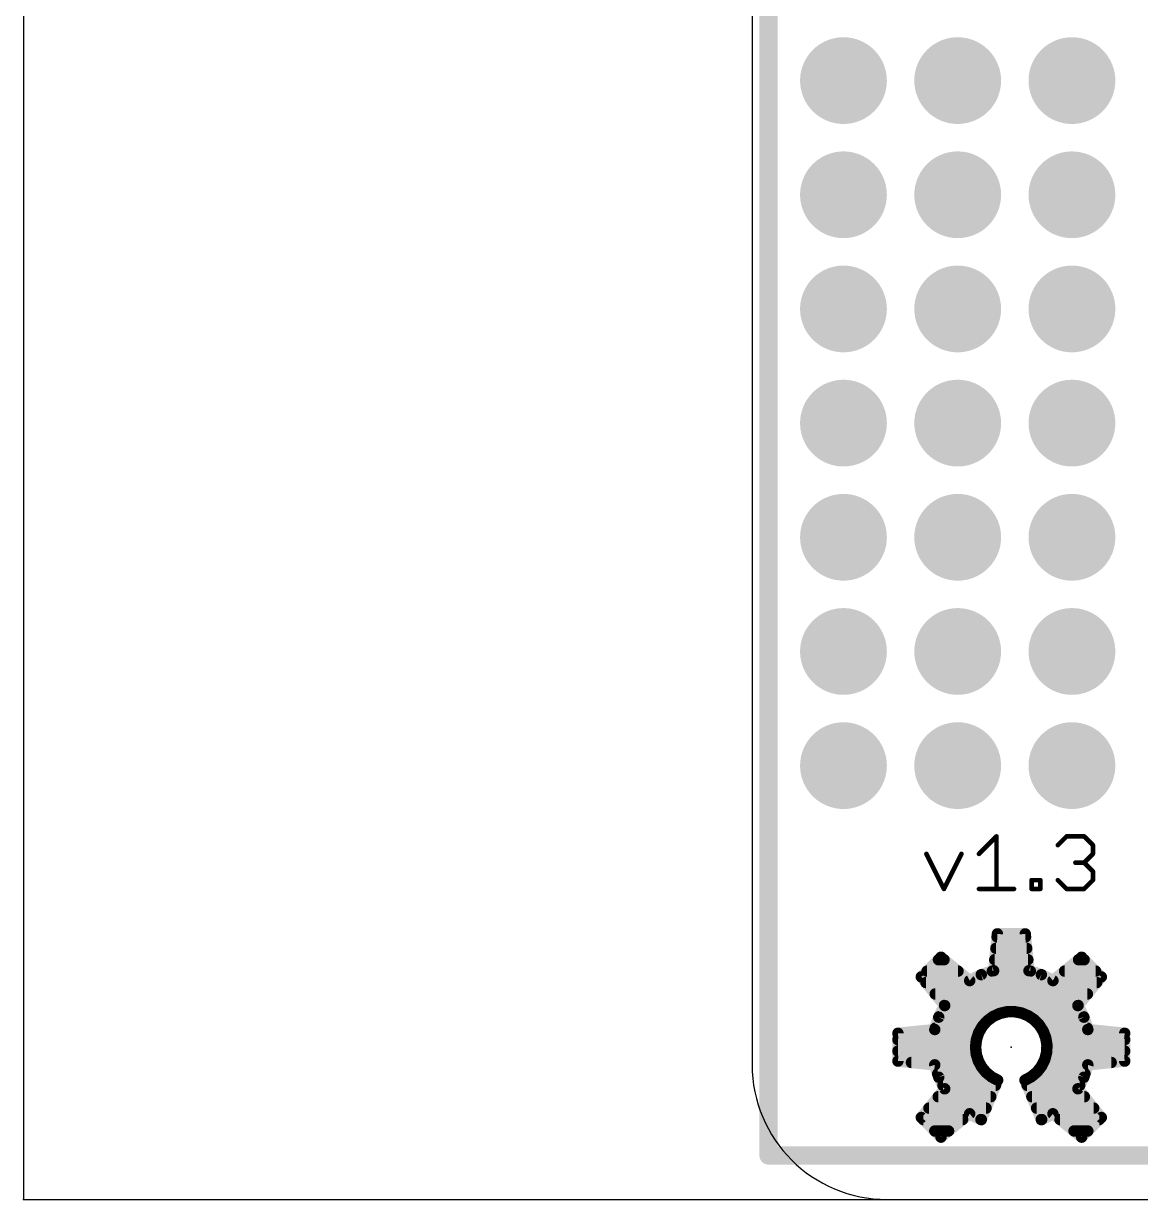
# Model space of a CAD drawing. Extents: x -16 to 117, y 0 to 53.
# Drawn here: x -16.2 to 8.64, y 0 to 26.16 of the extents above; entities that cross this region are included whole.
import ezdxf

# ---------------------------------------------------------------- set-up
doc = ezdxf.new("R2010")
doc.units = 0
for name, color, linetype in [('1', 12, 'CONTINUOUS'), ('16', 132, 'CONTINUOUS'), ('18', 110, 'CONTINUOUS'), ('20', 53, 'CONTINUOUS'), ('21', 53, 'CONTINUOUS'), ('23', 53, 'CONTINUOUS'), ('51', 253, 'CONTINUOUS')]:
    doc.layers.add(name, color=color, linetype=linetype)

# ---------------------------------------------------------------- blocks, each defined once
blk = doc.blocks.new('ROUNDV')
at = {"const_width": 0.5}
blk.add_lwpolyline([(0, -0.25, 1), (0, 0.25, 1), (0, -0.25)], format="xyb", dxfattribs=at)

msp = doc.modelspace()

# ---------------------------------------------------------------- linework, layer by layer
at = {"layer": '1', "const_width": 0.254}
for points in [[(5.4545, 5.9091), (5.3712, 5.0895)], [(6.0735, 5.9091), (5.4545, 5.9091)], [(6.1568, 5.0895), (6.0735, 5.9091)], [(5.4477, 5.842), (6.0803, 5.842)], [(4.2002, 5.3895), (3.7625, 4.9518)], [(4.8386, 4.8689), (4.2002, 5.3895)], [(5.4219, 5.588), (6.1061, 5.588)], [(7.3278, 5.3895), (6.6894, 4.8689)], [(7.7655, 4.9518), (7.3278, 5.3895)], [(4.1447, 5.334), (4.2683, 5.334)], [(5.3961, 5.334), (6.132, 5.334)], [(7.2597, 5.334), (7.3833, 5.334)], [(3.7625, 4.9518), (4.2831, 4.3134)], [(3.8907, 5.08), (4.5797, 5.08)], [(5.0957, 5.0013), (4.8386, 4.8689)], [(5.3712, 5.0895), (5.0957, 5.0013)], [(5.3415, 5.08), (6.1865, 5.08)], [(6.4323, 5.0013), (6.1568, 5.0895)], [(6.6894, 4.8689), (6.4323, 5.0013)], [(6.9483, 5.08), (7.6373, 5.08)], [(7.2449, 4.3134), (7.7655, 4.9518)], [(3.8651, 4.826), (7.6629, 4.826)], [(4.0722, 4.572), (7.4558, 4.572)], [(4.2831, 4.3134), (4.1507, 4.0563)], [(4.1547, 4.064), (5.3493, 4.064)], [(4.2793, 4.318), (7.2487, 4.318)], [(5.2241, 3.9698), (5.3543, 4.0678)], [(5.3543, 4.0678), (5.5018, 4.1371)], [(5.5018, 4.1371), (5.6604, 4.1749)], [(5.6604, 4.1749), (5.8233, 4.1794)], [(5.8233, 4.1794), (5.9837, 4.1506)], [(5.9837, 4.1506), (6.1349, 4.0897)], [(6.1349, 4.0897), (6.2704, 3.9991)], [(6.1733, 4.064), (7.3734, 4.064)], [(7.3773, 4.0563), (7.2449, 4.3134)], [(4.1507, 4.0563), (4.0625, 3.7808)], [(4.0718, 3.81), (5.0956, 3.81)], [(5.0365, 3.7054), (5.1166, 3.8473)], [(5.1166, 3.8473), (5.2241, 3.9698)], [(6.2704, 3.9991), (6.3845, 3.8828)], [(6.3845, 3.8828), (6.4725, 3.7456)], [(6.4312, 3.81), (7.4562, 3.81)], [(7.4655, 3.7808), (7.3773, 4.0563)], [(4.0625, 3.7808), (3.2429, 3.6975)], [(3.2429, 3.6975), (3.2429, 3.0785)], [(3.2429, 3.556), (4.9888, 3.556)], [(4.9702, 3.388), (4.987, 3.5501)], [(4.987, 3.5501), (5.0365, 3.7054)], [(6.4725, 3.7456), (6.5307, 3.5934)], [(6.5307, 3.5934), (6.5565, 3.4324)], [(6.5367, 3.556), (8.2851, 3.556)], [(8.2851, 3.6975), (7.4655, 3.7808)], [(8.2851, 3.0785), (8.2851, 3.6975)], [(3.2429, 3.302), (4.9787, 3.302)], [(4.9854, 3.2331), (4.9702, 3.388)], [(6.5565, 3.4324), (6.5489, 3.2696)], [(6.5504, 3.302), (8.2851, 3.302)], [(3.2429, 3.0785), (4.0625, 2.9952)], [(3.543, 3.048), (5.0499, 3.048)], [(5.0306, 3.0842), (4.9854, 3.2331)], [(5.1039, 2.947), (5.0306, 3.0842)], [(6.5082, 3.1118), (6.4361, 2.9657)], [(6.4767, 3.048), (7.985, 3.048)], [(6.5489, 3.2696), (6.5082, 3.1118)], [(7.4655, 2.9952), (8.2851, 3.0785)], [(4.0625, 2.9952), (4.1507, 2.7197)], [(4.1269, 2.794), (5.2425, 2.794)], [(5.2027, 2.8267), (5.1039, 2.947)], [(5.323, 2.728), (5.2027, 2.8267)], [(6.3357, 2.8373), (6.2112, 2.7321)], [(6.2844, 2.794), (7.4011, 2.794)], [(6.4361, 2.9657), (6.3357, 2.8373)], [(7.3773, 2.7197), (7.4655, 2.9952)], [(4.1507, 2.7197), (4.2831, 2.4626)], [(4.2432, 2.54), (5.4127, 2.54)], [(5.0957, 1.7746), (5.4602, 2.6546)], [(5.4602, 2.6546), (5.323, 2.728)], [(6.2112, 2.7321), (6.0678, 2.6546)], [(6.0678, 2.6546), (6.4323, 1.7746)], [(6.1153, 2.54), (7.2848, 2.54)], [(7.2449, 2.4626), (7.3773, 2.7197)], [(4.2831, 2.4626), (3.7625, 1.8242)], [(4.1391, 2.286), (5.3075, 2.286)], [(6.2205, 2.286), (7.3889, 2.286)], [(7.7655, 1.8242), (7.2449, 2.4626)], [(3.932, 2.032), (5.2023, 2.032)], [(6.3257, 2.032), (7.596, 2.032)], [(3.7625, 1.8242), (4.2002, 1.3865)], [(3.8087, 1.778), (4.6803, 1.778)], [(4.2002, 1.3865), (4.8386, 1.9071)], [(4.8386, 1.9071), (5.0957, 1.7746)], [(5.0891, 1.778), (5.0971, 1.778)], [(6.4309, 1.778), (6.4389, 1.778)], [(6.4323, 1.7746), (6.6894, 1.9071)], [(6.6894, 1.9071), (7.3278, 1.3865)], [(6.8477, 1.778), (7.7193, 1.778)], [(7.3278, 1.3865), (7.7655, 1.8242)], [(4.0627, 1.524), (4.3688, 1.524)], [(7.1592, 1.524), (7.4653, 1.524)]]:
    msp.add_lwpolyline(points, dxfattribs=at)
at = {"layer": '1', "const_width": 0.127}
for points in [[(5.4545, 5.9726, 1), (5.4545, 5.8456)], [(5.5177, 5.9027, 1), (5.3913, 5.9155)], [(6.1367, 5.9155, 1), (6.0103, 5.9027)], [(6.0735, 5.8456, 1), (6.0735, 5.9726)], [(5.4477, 5.9055, 1), (5.4477, 5.7785)], [(6.0803, 5.7785, 1), (6.0803, 5.9055)], [(4.2403, 5.4387, 1), (4.1601, 5.3403)], [(4.2451, 5.3446, 1), (4.1553, 5.4344)], [(5.4219, 5.6515, 1), (5.4219, 5.5245)], [(6.1061, 5.5245, 1), (6.1061, 5.6515)], [(7.3727, 5.4344, 1), (7.2829, 5.3446)], [(7.3679, 5.3403, 1), (7.2877, 5.4387)], [(4.1447, 5.3975, 1), (4.1447, 5.2705)], [(4.2683, 5.2705, 1), (4.2683, 5.3975)], [(5.3961, 5.3975, 1), (5.3961, 5.2705)], [(6.132, 5.2705, 1), (6.132, 5.3975)], [(7.2597, 5.3975, 1), (7.2597, 5.2705)], [(7.3833, 5.2705, 1), (7.3833, 5.3975)], [(3.8117, 4.9919, 1), (3.7133, 4.9117)], [(3.7176, 4.9967, 1), (3.8074, 4.9069)], [(3.8907, 5.1435, 1), (3.8907, 5.0165)], [(4.5797, 5.0165, 1), (4.5797, 5.1435)], [(4.8095, 4.9254, 1), (4.8677, 4.8124)], [(4.7985, 4.8197, 1), (4.8787, 4.9181)], [(5.0764, 5.0618, 1), (5.1151, 4.9409)], [(5.1248, 4.9449, 1), (5.0667, 5.0578)], [(5.3415, 5.1435, 1), (5.3415, 5.0165)], [(5.308, 5.0959, 1), (5.4344, 5.0831)], [(5.3906, 5.029, 1), (5.3518, 5.15)], [(6.1762, 5.15, 1), (6.1374, 5.029)], [(6.0936, 5.0831, 1), (6.22, 5.0959)], [(6.1865, 5.0165, 1), (6.1865, 5.1435)], [(6.4613, 5.0578, 1), (6.4032, 4.9449)], [(6.4129, 4.9409, 1), (6.4516, 5.0618)], [(6.6493, 4.9181, 1), (6.7295, 4.8197)], [(6.6603, 4.8124, 1), (6.7185, 4.9254)], [(6.9483, 5.1435, 1), (6.9483, 5.0165)], [(7.6373, 5.0165, 1), (7.6373, 5.1435)], [(7.8147, 4.9117, 1), (7.7163, 4.9919)], [(7.7206, 4.9069, 1), (7.8104, 4.9967)], [(3.8651, 4.8895, 1), (3.8651, 4.7625)], [(7.6629, 4.7625, 1), (7.6629, 4.8895)], [(4.0722, 4.6355, 1), (4.0722, 4.5085)], [(7.4558, 4.5085, 1), (7.4558, 4.6355)], [(4.1547, 4.1275, 1), (4.1547, 4.0005)], [(4.2793, 4.3815, 1), (4.2793, 4.2545)], [(4.3396, 4.2843, 1), (4.2266, 4.3425)], [(4.2339, 4.2733, 1), (4.3323, 4.3535)], [(5.3273, 4.1253, 1), (5.3814, 4.0103)], [(5.3925, 4.0171, 1), (5.3162, 4.1185)], [(5.3493, 4.0005, 1), (5.3493, 4.1275)], [(5.4871, 4.1989, 1), (5.5165, 4.0754)], [(5.5288, 4.0797, 1), (5.4748, 4.1946)], [(5.6586, 4.2383, 1), (5.6622, 4.1114)], [(5.6751, 4.1131, 1), (5.6457, 4.2366)], [(5.8345, 4.2419, 1), (5.8121, 4.1169)], [(5.8251, 4.116, 1), (5.8215, 4.2429)], [(6.0075, 4.2095, 1), (5.96, 4.0917)], [(5.9725, 4.0881, 1), (5.9949, 4.2131)], [(6.1701, 4.1425, 1), (6.0996, 4.0369)], [(6.1733, 4.1275, 1), (6.1733, 4.0005)], [(6.1111, 4.0308, 1), (6.1586, 4.1486)], [(7.3014, 4.3425, 1), (7.1884, 4.2843)], [(7.1957, 4.3535, 1), (7.2941, 4.2733)], [(7.2487, 4.2545, 1), (7.2487, 4.3815)], [(7.3734, 4.0005, 1), (7.3734, 4.1275)], [(4.0718, 3.8735, 1), (4.0718, 3.7465)], [(4.0942, 4.0853, 1), (4.2071, 4.0272)], [(4.2111, 4.0369, 1), (4.0902, 4.0756)], [(5.0689, 3.8892, 1), (5.1644, 3.8054)], [(5.1719, 3.816, 1), (5.0614, 3.8785)], [(5.0956, 3.7465, 1), (5.0956, 3.8735)], [(5.1859, 4.0205, 1), (5.2623, 3.9191)], [(5.2719, 3.9279, 1), (5.1764, 4.0117)], [(6.3157, 4.0436, 1), (6.2251, 3.9546)], [(6.2351, 3.9463, 1), (6.3057, 4.0519)], [(6.438, 3.9171, 1), (6.3311, 3.8485)], [(6.3392, 3.8383, 1), (6.4299, 3.9273)], [(6.4312, 3.8735, 1), (6.4312, 3.7465)], [(7.4378, 4.0756, 1), (7.3169, 4.0369)], [(7.3209, 4.0272, 1), (7.4338, 4.0853)], [(7.4562, 3.7465, 1), (7.4562, 3.8735)], [(3.3064, 3.6975, 1), (3.1794, 3.6975)], [(3.2365, 3.7607, 1), (3.2493, 3.6343)], [(3.2429, 3.6195, 1), (3.2429, 3.4925)], [(4.002, 3.8002, 1), (4.123, 3.7614)], [(4.0689, 3.7176, 1), (4.0561, 3.844)], [(5.0501, 3.5436, 1), (4.9238, 3.5566)], [(4.9812, 3.7366, 1), (5.0917, 3.6742)], [(5.097, 3.6861, 1), (4.976, 3.7247)], [(4.9888, 3.4925, 1), (4.9888, 3.6195)], [(6.5319, 3.7683, 1), (6.4132, 3.723)], [(6.4191, 3.7113, 1), (6.526, 3.7799)], [(6.5934, 3.6034, 1), (6.468, 3.5833)], [(6.4713, 3.5707, 1), (6.59, 3.616)], [(6.5367, 3.6195, 1), (6.5367, 3.4925)], [(7.4719, 3.844, 1), (7.4591, 3.7176)], [(7.405, 3.7614, 1), (7.526, 3.8002)], [(8.3486, 3.6975, 1), (8.2216, 3.6975)], [(8.2787, 3.6343, 1), (8.2915, 3.7607)], [(8.2851, 3.4925, 1), (8.2851, 3.6195)], [(3.2429, 3.3655, 1), (3.2429, 3.2385)], [(5.0334, 3.3942, 1), (4.907, 3.3818)], [(4.907, 3.3945, 1), (5.0334, 3.3815)], [(4.9265, 3.5694, 1), (5.0475, 3.5308)], [(4.9787, 3.2385, 1), (4.9787, 3.3655)], [(6.5504, 3.3655, 1), (6.5504, 3.2385)], [(6.6199, 3.4295, 1), (6.493, 3.4354)], [(6.4938, 3.4224, 1), (6.6192, 3.4425)], [(8.2851, 3.2385, 1), (8.2851, 3.3655)], [(3.2493, 3.1417, 1), (3.2365, 3.0153)], [(3.1794, 3.0785, 1), (3.3064, 3.0785)], [(3.543, 3.1115, 1), (3.543, 2.9845)], [(5.0462, 3.2516, 1), (4.9247, 3.2147)], [(4.9222, 3.2269, 1), (5.0486, 3.2393)], [(5.0866, 3.1141, 1), (4.9746, 3.0543)], [(4.9698, 3.0658, 1), (5.0914, 3.1026)], [(5.0499, 2.9845, 1), (5.0499, 3.1115)], [(6.4767, 3.1115, 1), (6.4767, 2.9845)], [(6.4467, 3.1277, 1), (6.5696, 3.096)], [(6.5651, 3.0837, 1), (6.4512, 3.1399)], [(6.4854, 3.2726, 1), (6.6123, 3.2667)], [(6.6103, 3.2538, 1), (6.4874, 3.2855)], [(7.985, 2.9845, 1), (7.985, 3.1115)], [(8.2216, 3.0785, 1), (8.3486, 3.0785)], [(8.2915, 3.0153, 1), (8.2787, 3.1417)], [(4.123, 3.0146, 1), (4.002, 2.9758)], [(4.0561, 2.932, 1), (4.0689, 3.0584)], [(4.1269, 2.8575, 1), (4.1269, 2.7305)], [(5.153, 2.9873, 1), (5.0549, 2.9067)], [(5.0479, 2.917, 1), (5.1599, 2.9769)], [(5.2429, 2.8758, 1), (5.1624, 2.7776)], [(5.1536, 2.7864, 1), (5.2517, 2.867)], [(5.2425, 2.7305, 1), (5.2425, 2.8575)], [(6.2844, 2.8575, 1), (6.2844, 2.7305)], [(6.2857, 2.8764, 1), (6.3857, 2.7982)], [(6.3766, 2.7888, 1), (6.2947, 2.8858)], [(6.3791, 2.9937, 1), (6.493, 2.9376)], [(6.4861, 2.9265, 1), (6.3861, 3.0048)], [(7.4011, 2.7305, 1), (7.4011, 2.8575)], [(7.4591, 3.0584, 1), (7.4719, 2.932)], [(7.526, 2.9758, 1), (7.405, 3.0146)], [(4.2071, 2.7488, 1), (4.0942, 2.6907)], [(4.0902, 2.7004, 1), (4.2111, 2.7391)], [(4.2432, 2.6035, 1), (4.2432, 2.4765)], [(5.3529, 2.784, 1), (5.293, 2.672)], [(5.2827, 2.6789, 1), (5.3632, 2.777)], [(5.5189, 2.6303, 1), (5.4015, 2.6789)], [(5.4127, 2.4765, 1), (5.4127, 2.6035)], [(5.4303, 2.5986, 1), (5.4901, 2.7106)], [(6.1265, 2.6789, 1), (6.0091, 2.6303)], [(6.0376, 2.7105, 1), (6.098, 2.5987)], [(6.1153, 2.6035, 1), (6.1153, 2.4765)], [(6.1702, 2.7806, 1), (6.2521, 2.6836)], [(6.2414, 2.6763, 1), (6.181, 2.788)], [(7.2848, 2.4765, 1), (7.2848, 2.6035)], [(7.3169, 2.7391, 1), (7.4378, 2.7004)], [(7.4338, 2.6907, 1), (7.3209, 2.7488)], [(4.1391, 2.3495, 1), (4.1391, 2.2225)], [(4.2266, 2.4335, 1), (4.3396, 2.4917)], [(4.3323, 2.4225, 1), (4.2339, 2.5027)], [(5.3075, 2.2225, 1), (5.3075, 2.3495)], [(6.2205, 2.3495, 1), (6.2205, 2.2225)], [(7.1884, 2.4917, 1), (7.3014, 2.4335)], [(7.2941, 2.5027, 1), (7.1957, 2.4225)], [(7.3889, 2.2225, 1), (7.3889, 2.3495)], [(3.932, 2.0955, 1), (3.932, 1.9685)], [(5.2023, 1.9685, 1), (5.2023, 2.0955)], [(6.3257, 2.0955, 1), (6.3257, 1.9685)], [(7.596, 1.9685, 1), (7.596, 2.0955)], [(3.8074, 1.8691, 1), (3.7176, 1.7793)], [(3.7133, 1.8643, 1), (3.8117, 1.7841)], [(3.8087, 1.8415, 1), (3.8087, 1.7145)], [(4.6803, 1.7145, 1), (4.6803, 1.8415)], [(4.8677, 1.9635, 1), (4.8095, 1.8507)], [(4.8787, 1.8579, 1), (4.7985, 1.9563)], [(5.0891, 1.8415, 1), (5.0891, 1.7145)], [(5.037, 1.7989, 1), (5.1544, 1.7503)], [(5.0666, 1.7182, 1), (5.1248, 1.831)], [(5.0971, 1.7145, 1), (5.0971, 1.8415)], [(6.4309, 1.8415, 1), (6.4309, 1.7145)], [(6.4032, 1.831, 1), (6.4614, 1.7182)], [(6.3736, 1.7503, 1), (6.491, 1.7989)], [(6.4389, 1.7145, 1), (6.4389, 1.8415)], [(6.7295, 1.9563, 1), (6.6493, 1.8579)], [(6.7185, 1.8507, 1), (6.6603, 1.9635)], [(6.8477, 1.8415, 1), (6.8477, 1.7145)], [(7.7163, 1.7841, 1), (7.8147, 1.8643)], [(7.7193, 1.7145, 1), (7.7193, 1.8415)], [(7.8104, 1.7793, 1), (7.7206, 1.8691)], [(4.0627, 1.5875, 1), (4.0627, 1.4605)], [(4.3688, 1.4605, 1), (4.3688, 1.5875)], [(7.1592, 1.5875, 1), (7.1592, 1.4605)], [(7.4653, 1.4605, 1), (7.4653, 1.5875)], [(4.1601, 1.4357, 1), (4.2403, 1.3373)], [(4.1553, 1.3416, 1), (4.2451, 1.4314)], [(7.2829, 1.4314, 1), (7.3727, 1.3416)], [(7.2877, 1.3373, 1), (7.3679, 1.4357)]]:
    msp.add_lwpolyline(points, format="xyb", dxfattribs=at)
at = {"layer": '16', "const_width": 0.4064}
for points in [[(0.366, 52.832), (0.366, 0.978)], [(0.366, 0.978), (52.436, 0.978)]]:
    msp.add_lwpolyline(points, dxfattribs=at)
at = {"layer": '16', "const_width": 0.2032}
for points in [[(0.366, 1.0796, 1), (0.366, 0.8764)], [(0.2644, 0.978, 1), (0.4676, 0.978)]]:
    msp.add_lwpolyline(points, format="xyb", dxfattribs=at)
at = {"layer": '20'}
for p, q in [((0, 50.34), (0, 3)), ((3, 0), (114.46, 0))]:
    msp.add_line(p, q, dxfattribs=at)
msp.add_arc((3, 3), 3, 180, 270, dxfattribs=at)
at = {"layer": '21', "const_width": 0.1016}
for points in [[(5.0452, 7.6884), (5.435, 8.0782)], [(5.435, 8.0782), (5.435, 6.9088)], [(6.7993, 7.8833), (6.9942, 8.0782)], [(6.9942, 8.0782), (7.384, 8.0782)], [(7.384, 8.0782), (7.5789, 7.8833)], [(7.5789, 7.8833), (7.5789, 7.6884)], [(3.8758, 7.6884), (4.2656, 6.9088)], [(4.2656, 6.9088), (4.6554, 7.6884)], [(7.5789, 7.6884), (7.384, 7.4935)], [(7.384, 7.4935), (7.1891, 7.4935)], [(7.384, 7.4935), (7.5789, 7.2986)], [(7.5789, 7.2986), (7.5789, 7.1037)], [(6.2146, 6.9088), (6.2146, 7.1037)], [(6.2146, 7.1037), (6.4095, 7.1037)], [(6.4095, 7.1037), (6.4095, 6.9088)], [(6.9942, 6.9088), (6.7993, 7.1037)], [(7.5789, 7.1037), (7.384, 6.9088)], [(5.0452, 6.9088), (5.8248, 6.9088)], [(6.4095, 6.9088), (6.2146, 6.9088)], [(7.384, 6.9088), (6.9942, 6.9088)]]:
    msp.add_lwpolyline(points, dxfattribs=at)
at = {"layer": '21', "const_width": 0.0508}
for points in [[(5.4604, 8.0782, 1), (5.4096, 8.0782)], [(5.453, 8.0602, 1), (5.417, 8.0962)], [(6.9942, 8.1036, 1), (6.9942, 8.0528)], [(7.0121, 8.0602, 1), (6.9762, 8.0962)], [(7.4019, 8.0962, 1), (7.366, 8.0602)], [(7.384, 8.0528, 1), (7.384, 8.1036)], [(6.7813, 7.9013, 1), (6.8173, 7.8653)], [(7.6043, 7.8833, 1), (7.5535, 7.8833)], [(7.5609, 7.8653, 1), (7.5968, 7.9013)], [(3.8985, 7.6998, 1), (3.8531, 7.677)], [(4.6781, 7.677, 1), (4.6327, 7.6998)], [(5.0272, 7.7064, 1), (5.0632, 7.6704)], [(7.5535, 7.6884, 1), (7.6043, 7.6884)], [(7.5968, 7.6704, 1), (7.5609, 7.7064)], [(7.1891, 7.5189, 1), (7.1891, 7.4681)], [(7.4019, 7.5115, 1), (7.366, 7.4755)], [(7.366, 7.5115, 1), (7.4019, 7.4755)], [(7.384, 7.4681, 1), (7.384, 7.5189)], [(7.6043, 7.2986, 1), (7.5535, 7.2986)], [(7.5609, 7.2806, 1), (7.5968, 7.3166)], [(6.24, 7.1037, 1), (6.1892, 7.1037)], [(6.2146, 7.1291, 1), (6.2146, 7.0783)], [(6.4349, 7.1037, 1), (6.3841, 7.1037)], [(6.4095, 7.0783, 1), (6.4095, 7.1291)], [(6.8173, 7.1217, 1), (6.7813, 7.0857)], [(7.5535, 7.1037, 1), (7.6043, 7.1037)], [(7.5968, 7.0857, 1), (7.5609, 7.1217)], [(4.2429, 6.9202, 1), (4.2883, 6.8974)], [(4.2429, 6.8974, 1), (4.2883, 6.9202)], [(5.0452, 6.9342, 1), (5.0452, 6.8834)], [(5.4096, 6.9088, 1), (5.4604, 6.9088)], [(5.8248, 6.8834, 1), (5.8248, 6.9342)], [(6.2146, 6.9342, 1), (6.2146, 6.8834)], [(6.1892, 6.9088, 1), (6.24, 6.9088)], [(6.3841, 6.9088, 1), (6.4349, 6.9088)], [(6.4095, 6.8834, 1), (6.4095, 6.9342)], [(6.9942, 6.9342, 1), (6.9942, 6.8834)], [(6.9762, 6.8908, 1), (7.0121, 6.9268)], [(7.366, 6.9268, 1), (7.4019, 6.8908)], [(7.384, 6.8834, 1), (7.384, 6.9342)]]:
    msp.add_lwpolyline(points, format="xyb", dxfattribs=at)
at = {"layer": '23'}
for p in [(5.764, 3.388), (-16.2, 0)]:
    msp.add_point(p, dxfattribs=at)
at = {"layer": '51'}
for p, q in [((-16.2, 53.34), (-16.2, 0)), ((-16.2, 0), (49.84, 0))]:
    msp.add_line(p, q, dxfattribs=at)
at = {"layer": '51', "const_width": 0.254}
for points in [[(5.4545, 5.9091), (5.3712, 5.0895)], [(6.0735, 5.9091), (5.4545, 5.9091)], [(6.1568, 5.0895), (6.0735, 5.9091)], [(4.2002, 5.3895), (3.7625, 4.9518)], [(4.8386, 4.8689), (4.2002, 5.3895)], [(7.3278, 5.3895), (6.6894, 4.8689)], [(7.7655, 4.9518), (7.3278, 5.3895)], [(3.7625, 4.9518), (4.2831, 4.3134)], [(7.2449, 4.3134), (7.7655, 4.9518)], [(4.0625, 3.7808), (3.2429, 3.6975)], [(3.2429, 3.6975), (3.2429, 3.0785)], [(8.2851, 3.6975), (7.4655, 3.7808)], [(8.2851, 3.0785), (8.2851, 3.6975)], [(3.2429, 3.0785), (4.0625, 2.9952)], [(7.4655, 2.9952), (8.2851, 3.0785)], [(5.0957, 1.7746), (5.4602, 2.6546)], [(6.0678, 2.6546), (6.4323, 1.7746)], [(4.2831, 2.4626), (3.7625, 1.8242)], [(7.7655, 1.8242), (7.2449, 2.4626)], [(3.7625, 1.8242), (4.2002, 1.3865)], [(4.2002, 1.3865), (4.8386, 1.9071)], [(6.6894, 1.9071), (7.3278, 1.3865)], [(7.3278, 1.3865), (7.7655, 1.8242)]]:
    msp.add_lwpolyline(points, dxfattribs=at)
at = {"layer": '51'}
for points, const_width in [([(5.4545, 5.9726, 1), (5.4545, 5.8456)], 0.127), ([(5.5177, 5.9027, 1), (5.3913, 5.9155)], 0.127), ([(6.1367, 5.9155, 1), (6.0103, 5.9027)], 0.127), ([(6.0735, 5.8456, 1), (6.0735, 5.9726)], 0.127), ([(4.2403, 5.4387, 1), (4.1601, 5.3403)], 0.127), ([(4.2451, 5.3446, 1), (4.1553, 5.4344)], 0.127), ([(7.3727, 5.4344, 1), (7.2829, 5.3446)], 0.127), ([(7.3679, 5.3403, 1), (7.2877, 5.4387)], 0.127), ([(3.8117, 4.9919, 1), (3.7133, 4.9117)], 0.127), ([(3.7176, 4.9967, 1), (3.8074, 4.9069)], 0.127), ([(5.3712, 5.0895, 0.0831), (4.8386, 4.8689)], 0.254), ([(4.805, 4.9228, 1), (4.8722, 4.815)], 0.127), ([(4.7985, 4.8197, 1), (4.8787, 4.9181)], 0.127), ([(5.308, 5.0959, 1), (5.4344, 5.0831)], 0.127), ([(5.3855, 5.0276, 1), (5.3569, 5.1514)], 0.127), ([(6.6894, 4.8689, 0.0831), (6.1568, 5.0895)], 0.254), ([(6.1711, 5.1514, 1), (6.1425, 5.0276)], 0.127), ([(6.0936, 5.0831, 1), (6.22, 5.0959)], 0.127), ([(6.6493, 4.9181, 1), (6.7295, 4.8197)], 0.127), ([(6.6558, 4.815, 1), (6.723, 4.9228)], 0.127), ([(7.8147, 4.9117, 1), (7.7163, 4.9919)], 0.127), ([(7.7206, 4.9069, 1), (7.8104, 4.9967)], 0.127), ([(4.2831, 4.3134, 0.0831), (4.0625, 3.7808)], 0.254), ([(4.337, 4.2798, 1), (4.2292, 4.347)], 0.127), ([(4.2339, 4.2733, 1), (4.3323, 4.3535)], 0.127), ([(6.0678, 2.6546, 1.8706), (4.9702, 3.388)], 0.254), ([(7.4655, 3.7808, 0.0831), (7.2449, 4.3134)], 0.254), ([(7.2988, 4.347, 1), (7.191, 4.2798)], 0.127), ([(7.1957, 4.3535, 1), (7.2941, 4.2733)], 0.127), ([(3.3064, 3.6975, 1), (3.1794, 3.6975)], 0.127), ([(3.2365, 3.7607, 1), (3.2493, 3.6343)], 0.127), ([(4.0006, 3.7951, 1), (4.1244, 3.7665)], 0.127), ([(4.0689, 3.7176, 1), (4.0561, 3.844)], 0.127), ([(7.4719, 3.844, 1), (7.4591, 3.7176)], 0.127), ([(7.4036, 3.7665, 1), (7.5274, 3.7951)], 0.127), ([(8.3486, 3.6975, 1), (8.2216, 3.6975)], 0.127), ([(8.2787, 3.6343, 1), (8.2915, 3.7607)], 0.127), ([(4.9702, 3.388, 0.3034), (5.4602, 2.6546)], 0.254), ([(5.0337, 3.388, 1), (4.9067, 3.388)], 0.127), ([(4.9067, 3.388, 1), (5.0337, 3.388)], 0.127), ([(3.2493, 3.1417, 1), (3.2365, 3.0153)], 0.127), ([(3.1794, 3.0785, 1), (3.3064, 3.0785)], 0.127), ([(8.2216, 3.0785, 1), (8.3486, 3.0785)], 0.127), ([(8.2915, 3.0153, 1), (8.2787, 3.1417)], 0.127), ([(4.0625, 2.9952, 0.0831), (4.2831, 2.4626)], 0.254), ([(4.1244, 3.0095, 1), (4.0006, 2.9809)], 0.127), ([(4.0561, 2.932, 1), (4.0689, 3.0584)], 0.127), ([(7.2449, 2.4626, 0.0831), (7.4655, 2.9952)], 0.254), ([(7.4591, 3.0584, 1), (7.4719, 2.932)], 0.127), ([(7.5274, 2.9809, 1), (7.4036, 3.0095)], 0.127), ([(5.5189, 2.6303, 1), (5.4015, 2.6789)], 0.127), ([(5.4359, 2.5959, 1), (5.4845, 2.7133)], 0.127), ([(6.1265, 2.6789, 1), (6.0091, 2.6303)], 0.127), ([(6.0435, 2.7133, 1), (6.0921, 2.5959)], 0.127), ([(4.2292, 2.429, 1), (4.337, 2.4962)], 0.127), ([(4.3323, 2.4225, 1), (4.2339, 2.5027)], 0.127), ([(7.2941, 2.5027, 1), (7.1957, 2.4225)], 0.127), ([(7.191, 2.4962, 1), (7.2988, 2.429)], 0.127), ([(3.8074, 1.8691, 1), (3.7176, 1.7793)], 0.127), ([(3.7133, 1.8643, 1), (3.8117, 1.7841)], 0.127), ([(4.8386, 1.9071, 0.0415), (5.0957, 1.7746)], 0.254), ([(4.8723, 1.9609, 1), (4.8049, 1.8533)], 0.127), ([(4.8787, 1.8579, 1), (4.7985, 1.9563)], 0.127), ([(5.037, 1.7989, 1), (5.1544, 1.7503)], 0.127), ([(5.0714, 1.7159, 1), (5.12, 1.8333)], 0.127), ([(6.4323, 1.7746, 0.0415), (6.6894, 1.9071)], 0.254), ([(6.408, 1.8333, 1), (6.4566, 1.7159)], 0.127), ([(6.3736, 1.7503, 1), (6.491, 1.7989)], 0.127), ([(6.7295, 1.9563, 1), (6.6493, 1.8579)], 0.127), ([(6.7231, 1.8533, 1), (6.6557, 1.9609)], 0.127), ([(7.7163, 1.7841, 1), (7.8147, 1.8643)], 0.127), ([(7.8104, 1.7793, 1), (7.7206, 1.8691)], 0.127), ([(4.1601, 1.4357, 1), (4.2403, 1.3373)], 0.127), ([(4.1553, 1.3416, 1), (4.2451, 1.4314)], 0.127), ([(7.2829, 1.4314, 1), (7.3727, 1.3416)], 0.127), ([(7.2877, 1.3373, 1), (7.3679, 1.4357)], 0.127)]:
    msp.add_lwpolyline(points, format="xyb", dxfattribs=dict(at, const_width=const_width))

# ---------------------------------------------------------------- block references
at = {"layer": '18', "xscale": 1.9304, "yscale": 1.9304}
for p in [(2.032, 24.892), (2.032, 24.892), (4.572, 24.892), (4.572, 24.892), (7.112, 24.892), (7.112, 24.892), (2.032, 22.352), (2.032, 22.352), (4.572, 22.352), (4.572, 22.352), (7.112, 22.352), (7.112, 22.352), (2.032, 19.812), (2.032, 19.812), (4.572, 19.812), (4.572, 19.812), (7.112, 19.812), (7.112, 19.812), (2.032, 17.272), (2.032, 17.272), (4.572, 17.272), (4.572, 17.272), (7.112, 17.272), (7.112, 17.272), (2.032, 14.732), (2.032, 14.732), (4.572, 14.732), (4.572, 14.732), (7.112, 14.732), (7.112, 14.732), (2.032, 12.192), (2.032, 12.192), (4.572, 12.192), (4.572, 12.192), (7.112, 12.192), (7.112, 12.192), (2.032, 9.652), (2.032, 9.652), (4.572, 9.652), (4.572, 9.652), (7.112, 9.652), (7.112, 9.652)]:
    msp.add_blockref('ROUNDV', p, dxfattribs=at)

doc.saveas('drawing.dxf')
